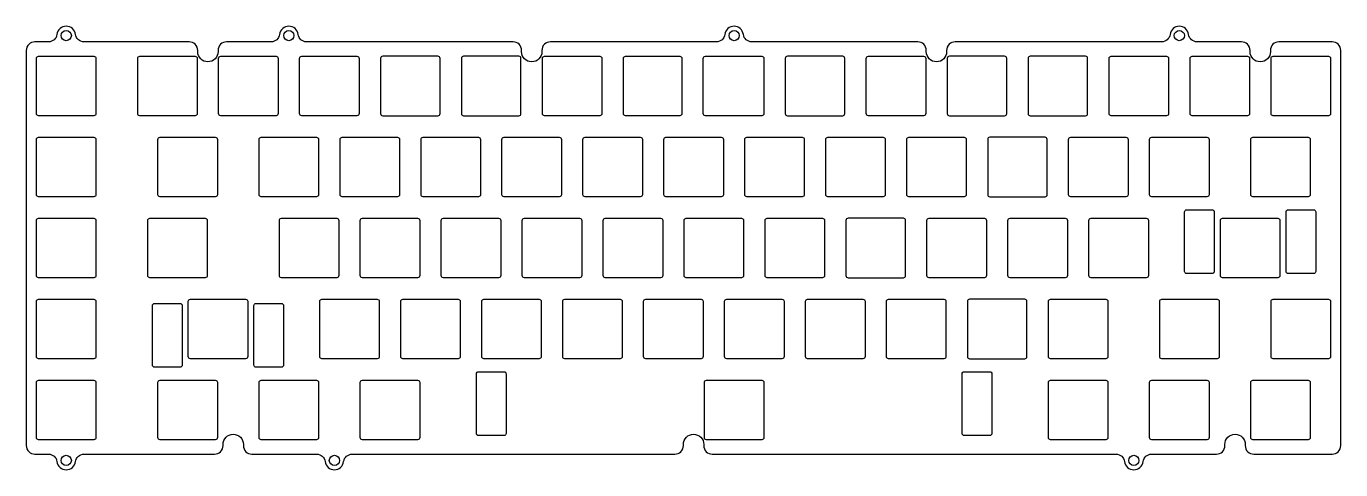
# Model space of a CAD drawing. Header units: millimetres. Extents: x 0 to 309, y -100 to 5.
import ezdxf

# ---------------------------------------------------------------- set-up
doc = ezdxf.new("R2010")
doc.units = ezdxf.units.MM
doc.layers.get('0').update_dxf_attribs({"linetype": 'CONTINUOUS'})

msp = doc.modelspace()

# ---------------------------------------------------------------- linework, layer by layer
for points in [[(152.76, -96.12, 0.414214), (154.76, -94.12), (154.76, -93.83, -1), (159.56, -93.83), (159.56, -94.12, 0.414214), (161.56, -96.12), (256.58, -96.12, -0.376251), (258.57, -97.86, 0.876596), (262.93, -97.86, -0.376251), (264.91, -96.12), (280.17, -96.12, 0.414214), (282.17, -94.12), (282.17, -93.83, -1), (286.97, -93.83), (286.97, -94.12, 0.414214), (288.97, -96.12), (307.44, -96.12, 0.414214), (309.44, -94.12), (309.44, -1.13, 0.414214), (307.44, 0.87), (294.91, 0.87, 0.414214), (292.91, -1.13), (292.91, -1.43, -1), (288.11, -1.43), (288.11, -1.13, 0.414214), (286.11, 0.87), (275.63, 0.87, -0.376251), (273.64, 2.61, 0.876596), (269.28, 2.61, -0.376251), (267.3, 0.87), (218.71, 0.87, 0.414214), (216.71, -1.13), (216.71, -1.43, -1), (211.91, -1.43), (211.91, -1.13, 0.414214), (209.91, 0.87), (170.85, 0.87, -0.376251), (168.87, 2.61, 0.876596), (164.51, 2.61, -0.376251), (162.52, 0.87), (123.46, 0.87, 0.414214), (121.46, -1.13), (121.46, -1.43, -1), (116.66, -1.43), (116.66, -1.13, 0.414214), (114.66, 0.87), (66.08, 0.87, -0.376251), (64.09, 2.61, 0.876596), (59.73, 2.61, -0.376251), (57.75, 0.87), (47.26, 0.87, 0.414214), (45.26, -1.13), (45.26, -1.43, -1), (40.46, -1.43), (40.46, -1.13, 0.414214), (38.46, 0.87), (13.69, 0.87, -0.376251), (11.71, 2.61, 0.876596), (7.34, 2.61, -0.376251), (5.36, 0.87), (2.12, 0.87, 0.414214), (0.13, -1.13), (0.13, -94.12, 0.414214), (2.12, -96.12), (5.36, -96.12, -0.376251), (7.34, -97.86, 0.876596), (11.71, -97.86, -0.376251), (13.69, -96.12), (44.42, -96.12, 0.414214), (46.42, -94.12), (46.42, -93.83, -1), (51.22, -93.83), (51.22, -94.12, 0.414214), (53.22, -96.12), (68.46, -96.12, -0.376251), (70.45, -97.86, 0.876596), (74.81, -97.86, -0.376251), (76.79, -96.12)], [(3.02, -2.53), (16.02, -2.53, -0.414214), (16.52, -3.03), (16.52, -16.02, -0.414214), (16.02, -16.53), (3.02, -16.53, -0.414214), (2.52, -16.02), (2.52, -3.03, -0.414214)], [(26.84, -2.53), (39.84, -2.53, -0.414214), (40.34, -3.03), (40.34, -16.02, -0.414214), (39.84, -16.53), (26.84, -16.53, -0.414214), (26.34, -16.02), (26.34, -3.03, -0.414214)], [(45.89, -2.53), (58.89, -2.53, -0.414214), (59.39, -3.03), (59.39, -16.02, -0.414214), (58.89, -16.53), (45.89, -16.53, -0.414214), (45.39, -16.02), (45.39, -3.03, -0.414214)], [(64.94, -2.53), (77.94, -2.53, -0.414214), (78.44, -3.03), (78.44, -16.02, -0.414214), (77.94, -16.53), (64.94, -16.53, -0.414214), (64.44, -16.02), (64.44, -3.03, -0.414214)], [(97.49, -3.03, 0.414214), (96.99, -2.53), (83.99, -2.53, 0.414214), (83.49, -3.03), (83.49, -16.02, 0.414214), (83.99, -16.53), (96.99, -16.53, 0.414214), (97.49, -16.02)], [(116.54, -3.03, 0.414214), (116.04, -2.53), (103.04, -2.53, 0.414214), (102.54, -3.03), (102.54, -16.02, 0.414214), (103.04, -16.53), (116.04, -16.53, 0.414214), (116.54, -16.02)], [(135.09, -16.53), (122.09, -16.53, -0.414214), (121.59, -16.02), (121.59, -3.03, -0.414214), (122.09, -2.53), (135.09, -2.53, -0.414214), (135.59, -3.03), (135.59, -16.02, -0.414214)], [(154.39, -3.03), (154.39, -16.02, -0.414214), (153.89, -16.53), (141.14, -16.53, -0.414214), (140.64, -16.02), (140.64, -3.03, -0.414214), (141.14, -2.53), (153.89, -2.53, -0.414214)], [(159.94, -2.53), (173.19, -2.53, -0.414214), (173.69, -3.03), (173.69, -16.02, -0.414214), (173.19, -16.53), (159.94, -16.53, -0.414214), (159.44, -16.02), (159.44, -3.03, -0.414214)], [(192.74, -3.03, 0.414214), (192.24, -2.53), (179.24, -2.53, 0.414214), (178.74, -3.03), (178.74, -16.02, 0.414214), (179.24, -16.53), (192.24, -16.53, 0.414214), (192.74, -16.02)], [(211.29, -16.53), (198.29, -16.53, -0.414214), (197.79, -16.02), (197.79, -3.03, -0.414214), (198.29, -2.53), (211.29, -2.53, -0.414214), (211.79, -3.03), (211.79, -16.02, -0.414214)], [(216.84, -16.02, 0.414214), (217.34, -16.53), (230.34, -16.53, 0.414214), (230.84, -16.02), (230.84, -3.03, 0.414214), (230.34, -2.53), (217.34, -2.53, 0.414214), (216.84, -3.03)], [(235.89, -16.02, 0.414214), (236.39, -16.53), (249.39, -16.53, 0.414214), (249.89, -16.02), (249.89, -3.03, 0.414214), (249.39, -2.53), (236.39, -2.53, 0.414214), (235.89, -3.03)], [(268.94, -3.03), (268.94, -16.02, -0.414214), (268.44, -16.53), (255.44, -16.53, -0.414214), (254.94, -16.02), (254.94, -3.03, -0.414214), (255.44, -2.53), (268.44, -2.53, -0.414214)], [(274.49, -2.53), (287.49, -2.53, -0.414214), (287.99, -3.03), (287.99, -16.02, -0.414214), (287.49, -16.53), (274.49, -16.53, -0.414214), (273.99, -16.02), (273.99, -3.03, -0.414214)], [(293.04, -16.02), (293.04, -3.03, -0.414214), (293.54, -2.53), (306.54, -2.53, -0.414214), (307.04, -3.03), (307.04, -16.02, -0.414214), (306.54, -16.53), (293.54, -16.53, -0.414214)], [(3.02, -21.58), (16.02, -21.58, -0.414214), (16.52, -22.07), (16.52, -35.08, -0.414214), (16.02, -35.58), (3.02, -35.58, -0.414214), (2.52, -35.08), (2.52, -22.07, -0.414214)], [(31.6, -21.58), (44.6, -21.58, -0.414214), (45.1, -22.07), (45.1, -35.08, -0.414214), (44.6, -35.58), (31.6, -35.58, -0.414214), (31.1, -35.08), (31.1, -22.07, -0.414214)], [(55.41, -21.58), (68.41, -21.58, -0.414214), (68.91, -22.07), (68.91, -35.08, -0.414214), (68.41, -35.58), (55.41, -35.58, -0.414214), (54.91, -35.08), (54.91, -22.07, -0.414214)], [(74.46, -21.58), (87.46, -21.58, -0.414214), (87.96, -22.07), (87.96, -35.08, -0.414214), (87.46, -35.58), (74.46, -35.58, -0.414214), (73.96, -35.08), (73.96, -22.07, -0.414214)], [(93.51, -21.58), (106.51, -21.58, -0.414214), (107.01, -22.07), (107.01, -35.08, -0.414214), (106.51, -35.58), (93.51, -35.58, -0.414214), (93.01, -35.08), (93.01, -22.07, -0.414214)], [(112.56, -21.58), (125.56, -21.58, -0.414214), (126.06, -22.07), (126.06, -35.08, -0.414214), (125.56, -35.58), (112.56, -35.58, -0.414214), (112.06, -35.08), (112.06, -22.07, -0.414214)], [(131.61, -21.58), (144.61, -21.58, -0.414214), (145.11, -22.07), (145.11, -35.08, -0.414214), (144.61, -35.58), (131.61, -35.58, -0.414214), (131.11, -35.08), (131.11, -22.07, -0.414214)], [(150.66, -21.58), (163.66, -21.58, -0.414214), (164.16, -22.07), (164.16, -35.08, -0.414214), (163.66, -35.58), (150.66, -35.58, -0.414214), (150.16, -35.08), (150.16, -22.07, -0.414214)], [(169.71, -21.58), (182.71, -21.58, -0.414214), (183.21, -22.07), (183.21, -35.08, -0.414214), (182.71, -35.58), (169.71, -35.58, -0.414214), (169.21, -35.08), (169.21, -22.07, -0.414214)], [(188.76, -21.58), (201.76, -21.58, -0.414214), (202.26, -22.07), (202.26, -35.08, -0.414214), (201.76, -35.58), (188.76, -35.58, -0.414214), (188.26, -35.08), (188.26, -22.07, -0.414214)], [(207.81, -21.58), (220.81, -21.58, -0.414214), (221.31, -22.07), (221.31, -35.08, -0.414214), (220.81, -35.58), (207.81, -35.58, -0.414214), (207.31, -35.08), (207.31, -22.07, -0.414214)], [(226.86, -21.58, 0.414214), (226.36, -22.07), (226.36, -35.08, 0.414214), (226.86, -35.58), (239.86, -35.58, 0.414214), (240.36, -35.08), (240.36, -22.07, 0.414214), (239.86, -21.58)], [(245.91, -21.58), (258.91, -21.58, -0.414214), (259.41, -22.07), (259.41, -35.08, -0.414214), (258.91, -35.58), (245.91, -35.58, -0.414214), (245.41, -35.08), (245.41, -22.07, -0.414214)], [(264.96, -21.58), (277.96, -21.58, -0.414214), (278.46, -22.07), (278.46, -35.08, -0.414214), (277.96, -35.58), (264.96, -35.58, -0.414214), (264.46, -35.08), (264.46, -22.07, -0.414214)], [(302.27, -22.07), (302.27, -35.08, -0.414214), (301.77, -35.58), (288.77, -35.58, -0.414214), (288.27, -35.08), (288.27, -22.07, -0.414214), (288.77, -21.58), (301.77, -21.58, -0.414214)], [(279.69, -39.12), (279.69, -53.12, -0.414214), (279.19, -53.63), (273.19, -53.63, -0.414214), (272.69, -53.12), (272.69, -39.12, -0.414214), (273.19, -38.63), (279.19, -38.63, -0.414214)], [(303.57, -39.12), (303.57, -53.12, -0.414214), (303.07, -53.63), (297.07, -53.63, -0.414214), (296.57, -53.12), (296.57, -39.12, -0.414214), (297.07, -38.63), (303.07, -38.63, -0.414214)], [(3.02, -40.63), (16.02, -40.63, -0.414214), (16.52, -41.12), (16.52, -54.13, -0.414214), (16.02, -54.63), (3.02, -54.63, -0.414214), (2.52, -54.13), (2.52, -41.12, -0.414214)], [(29.22, -40.63), (42.22, -40.63, -0.414214), (42.72, -41.12), (42.72, -54.13, -0.414214), (42.22, -54.63), (29.22, -54.63, -0.414214), (28.72, -54.13), (28.72, -41.12, -0.414214)], [(60.17, -40.63), (73.17, -40.63, -0.414214), (73.67, -41.12), (73.67, -54.13, -0.414214), (73.17, -54.63), (60.17, -54.63, -0.414214), (59.68, -54.13), (59.68, -41.12, -0.414214)], [(79.22, -40.63), (92.22, -40.63, -0.414214), (92.73, -41.12), (92.73, -54.13, -0.414214), (92.22, -54.63), (79.22, -54.63, -0.414214), (78.72, -54.13), (78.72, -41.12, -0.414214)], [(98.28, -40.63), (111.28, -40.63, -0.414214), (111.78, -41.12), (111.78, -54.13, -0.414214), (111.28, -54.63), (98.28, -54.63, -0.414214), (97.78, -54.13), (97.78, -41.12, -0.414214)], [(130.82, -41.12), (130.82, -54.13, -0.414214), (130.32, -54.63), (117.33, -54.63, -0.414214), (116.83, -54.13), (116.83, -41.12, -0.414214), (117.33, -40.63), (130.32, -40.63, -0.414214)], [(136.38, -40.63), (149.38, -40.63, -0.414214), (149.88, -41.12), (149.88, -54.13, -0.414214), (149.38, -54.63), (136.38, -54.63, -0.414214), (135.88, -54.13), (135.88, -41.12, -0.414214)], [(168.92, -41.12), (168.92, -54.13, -0.414214), (168.43, -54.63), (155.43, -54.63, -0.414214), (154.93, -54.13), (154.93, -41.12, -0.414214), (155.43, -40.63), (168.43, -40.63, -0.414214)], [(187.97, -41.12), (187.97, -54.13, -0.414214), (187.47, -54.63), (174.48, -54.63, -0.414214), (173.97, -54.13), (173.97, -41.12, -0.414214), (174.48, -40.63), (187.47, -40.63, -0.414214)], [(193.53, -40.63, 0.414214), (193.02, -41.12), (193.02, -54.13, 0.414214), (193.53, -54.63), (206.53, -54.63, 0.414214), (207.03, -54.13), (207.03, -41.12, 0.414214), (206.53, -40.63)], [(212.57, -40.63), (225.58, -40.63, -0.414214), (226.08, -41.12), (226.08, -54.13, -0.414214), (225.58, -54.63), (212.57, -54.63, -0.414214), (212.07, -54.13), (212.07, -41.12, -0.414214)], [(231.62, -40.63), (244.63, -40.63, -0.414214), (245.13, -41.12), (245.13, -54.13, -0.414214), (244.63, -54.63), (231.62, -54.63, -0.414214), (231.12, -54.13), (231.12, -41.12, -0.414214)], [(250.68, -40.63), (263.68, -40.63, -0.414214), (264.18, -41.12), (264.18, -54.13, -0.414214), (263.68, -54.63), (250.68, -54.63, -0.414214), (250.18, -54.13), (250.18, -41.12, -0.414214)], [(281.63, -40.63), (294.63, -40.63, -0.414214), (295.13, -41.12), (295.13, -54.13, -0.414214), (294.63, -54.63), (281.63, -54.63, -0.414214), (281.13, -54.13), (281.13, -41.12, -0.414214)], [(3.02, -59.68), (16.02, -59.68, -0.414214), (16.52, -60.17), (16.52, -73.17, -0.414214), (16.02, -73.68), (3.02, -73.68, -0.414214), (2.52, -73.17), (2.52, -60.17, -0.414214)], [(29.81, -75.17), (29.81, -61.17, -0.414214), (30.31, -60.67), (36.31, -60.67, -0.414214), (36.81, -61.17), (36.81, -75.17, -0.414214), (36.31, -75.67), (30.31, -75.67, -0.414214)], [(38.74, -59.68), (51.74, -59.68, -0.414214), (52.24, -60.17), (52.24, -73.17, -0.414214), (51.74, -73.68), (38.74, -73.68, -0.414214), (38.24, -73.17), (38.24, -60.17, -0.414214)], [(60.68, -61.17), (60.68, -75.17, -0.414214), (60.18, -75.67), (54.18, -75.67, -0.414214), (53.68, -75.17), (53.68, -61.17, -0.414214), (54.18, -60.67), (60.18, -60.67, -0.414214)], [(69.7, -59.68), (82.7, -59.68, -0.414214), (83.2, -60.17), (83.2, -73.17, -0.414214), (82.7, -73.68), (69.7, -73.68, -0.414214), (69.2, -73.17), (69.2, -60.17, -0.414214)], [(88.75, -59.68), (101.75, -59.68, -0.414214), (102.25, -60.17), (102.25, -73.17, -0.414214), (101.75, -73.68), (88.75, -73.68, -0.414214), (88.25, -73.17), (88.25, -60.17, -0.414214)], [(107.8, -59.68), (120.8, -59.68, -0.414214), (121.3, -60.17), (121.3, -73.17, -0.414214), (120.8, -73.68), (107.8, -73.68, -0.414214), (107.3, -73.17), (107.3, -60.17, -0.414214)], [(126.85, -59.68), (139.85, -59.68, -0.414214), (140.35, -60.17), (140.35, -73.17, -0.414214), (139.85, -73.68), (126.85, -73.68, -0.414214), (126.35, -73.17), (126.35, -60.17, -0.414214)], [(145.9, -59.68), (158.9, -59.68, -0.414214), (159.4, -60.17), (159.4, -73.17, -0.414214), (158.9, -73.68), (145.9, -73.68, -0.414214), (145.4, -73.17), (145.4, -60.17, -0.414214)], [(164.95, -59.68), (177.95, -59.68, -0.414214), (178.45, -60.17), (178.45, -73.17, -0.414214), (177.95, -73.68), (164.95, -73.68, -0.414214), (164.45, -73.17), (164.45, -60.17, -0.414214)], [(184, -59.68), (197, -59.68, -0.414214), (197.5, -60.17), (197.5, -73.17, -0.414214), (197, -73.68), (184, -73.68, -0.414214), (183.5, -73.17), (183.5, -60.17, -0.414214)], [(203.05, -59.68), (216.05, -59.68, -0.414214), (216.55, -60.17), (216.55, -73.17, -0.414214), (216.05, -73.68), (203.05, -73.68, -0.414214), (202.55, -73.17), (202.55, -60.17, -0.414214)], [(222.1, -59.68, 0.414214), (221.6, -60.17), (221.6, -73.17, 0.414214), (222.1, -73.68), (235.1, -73.68, 0.414214), (235.6, -73.17), (235.6, -60.17, 0.414214), (235.1, -59.68)], [(241.15, -59.68), (254.15, -59.68, -0.414214), (254.65, -60.17), (254.65, -73.17, -0.414214), (254.15, -73.68), (241.15, -73.68, -0.414214), (240.65, -73.17), (240.65, -60.17, -0.414214)], [(280.34, -73.68), (267.34, -73.68, -0.414214), (266.84, -73.17), (266.84, -60.17, -0.414214), (267.34, -59.68), (280.34, -59.68, -0.414214), (280.84, -60.17), (280.84, -73.17, -0.414214)], [(306.54, -73.68), (293.54, -73.68, -0.414214), (293.04, -73.17), (293.04, -60.17, -0.414214), (293.54, -59.68), (306.54, -59.68, -0.414214), (307.04, -60.17), (307.04, -73.17, -0.414214)], [(106.54, -76.73), (112.54, -76.73, -0.414214), (113.04, -77.22), (113.04, -91.23, -0.414214), (112.54, -91.73), (106.54, -91.73, -0.414214), (106.04, -91.23), (106.04, -77.22, -0.414214)], [(220.34, -91.23), (220.34, -77.22, -0.414214), (220.84, -76.73), (226.84, -76.73, -0.414214), (227.34, -77.22), (227.34, -91.23, -0.414214), (226.84, -91.73), (220.84, -91.73, -0.414214)], [(3.02, -78.73), (16.02, -78.73, -0.414214), (16.52, -79.22), (16.52, -92.22, -0.414214), (16.02, -92.73), (3.02, -92.73, -0.414214), (2.52, -92.22), (2.52, -79.22, -0.414214)], [(31.6, -78.73), (44.6, -78.73, -0.414214), (45.1, -79.22), (45.1, -92.22, -0.414214), (44.6, -92.73), (31.6, -92.73, -0.414214), (31.1, -92.22), (31.1, -79.22, -0.414214)], [(68.41, -92.73), (55.41, -92.73, -0.414214), (54.91, -92.22), (54.91, -79.22, -0.414214), (55.41, -78.73), (68.41, -78.73, -0.414214), (68.91, -79.22), (68.91, -92.22, -0.414214)], [(79.22, -78.73), (92.22, -78.73, -0.414214), (92.73, -79.22), (92.73, -92.22, -0.414214), (92.22, -92.73), (79.22, -92.73, -0.414214), (78.72, -92.22), (78.72, -79.22, -0.414214)], [(160.19, -78.73), (173.19, -78.73, -0.414214), (173.69, -79.22), (173.69, -92.22, -0.414214), (173.19, -92.73), (160.19, -92.73, -0.414214), (159.69, -92.22), (159.69, -79.22, -0.414214)], [(241.15, -78.73), (254.15, -78.73, -0.414214), (254.65, -79.22), (254.65, -92.22, -0.414214), (254.15, -92.73), (241.15, -92.73, -0.414214), (240.65, -92.22), (240.65, -79.22, -0.414214)], [(264.96, -78.73), (277.96, -78.73, -0.414214), (278.46, -79.22), (278.46, -92.22, -0.414214), (277.96, -92.73), (264.96, -92.73, -0.414214), (264.46, -92.22), (264.46, -79.22, -0.414214)], [(301.77, -92.73), (288.77, -92.73, -0.414214), (288.27, -92.22), (288.27, -79.22, -0.414214), (288.77, -78.73), (301.77, -78.73, -0.414214), (302.27, -79.22), (302.27, -92.22, -0.414214)]]:
    msp.add_lwpolyline(points, format="xyb", close=True)
for centre in [(9.53, 2.33), (61.91, 2.33), (166.69, 2.33), (271.46, 2.33), (9.53, -97.58), (72.63, -97.58), (260.75, -97.58)]:
    msp.add_circle(centre, 1.2)

doc.saveas('drawing.dxf')
